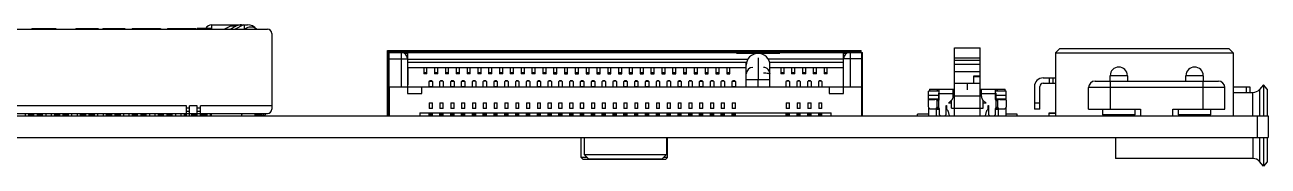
# Model space of a CAD drawing. Header units: millimetres. Extents: x 0 to 841, y 0 to 594.
# Drawn here: x 464.3 to 521.8, y 269.9 to 276.5 of the extents above; entities that cross this region are included whole.
import ezdxf

# ---------------------------------------------------------------- set-up
doc = ezdxf.new("R2010")
doc.units = ezdxf.units.MM
doc.header["$LTSCALE"] = 46.255
doc.layers.add('ASSEM_MEM', color=7, linetype='CONTINUOUS')

msp = doc.modelspace()

# ---------------------------------------------------------------- linework, layer by layer
at = {"layer": 'ASSEM_MEM', "color": 7, "linetype": 'CONTINUOUS'}
for p, q in [((472.986, 276.457), (474.636, 276.457)), ((473.577, 276.257), (473.865, 276.408)), ((474.486, 276.457), (474.486, 276.257)), ((402.961, 276.257), (475.561, 276.257)), ((464.666, 276.287), (465.774, 276.287)), ((464.666, 276.287), (464.666, 276.257)), ((464.809, 276.287), (464.809, 276.257)), ((465.63, 276.287), (465.63, 276.257)), ((465.774, 276.287), (465.774, 276.257)), ((466.697, 276.287), (467.743, 276.287)), ((466.697, 276.287), (466.697, 276.257)), ((466.758, 276.287), (466.758, 276.257)), ((467.415, 276.257), (467.415, 276.287)), ((467.579, 276.287), (467.579, 276.257)), ((467.599, 276.257), (467.599, 276.287)), ((467.743, 276.287), (467.743, 276.257)), ((467.948, 276.287), (468.974, 276.287)), ((467.948, 276.287), (467.948, 276.257)), ((467.968, 276.287), (467.968, 276.257)), ((468.291, 276.287), (468.291, 276.257)), ((468.974, 276.287), (468.974, 276.257)), ((469.302, 276.287), (470.615, 276.287)), ((469.302, 276.287), (469.302, 276.257)), ((469.784, 276.287), (469.784, 276.257)), ((470.615, 276.287), (470.615, 276.257)), ((470.943, 276.287), (472.256, 276.287)), ((470.943, 276.287), (470.943, 276.257)), ((471.425, 276.287), (471.425, 276.257)), ((472.256, 276.287), (472.256, 276.257)), ((472.955, 276.287), (472.315, 276.287)), ((472.315, 276.257), (472.315, 276.287)), ((472.955, 276.257), (472.955, 276.287)), ((475.761, 276.057), (475.761, 272.557)), ((481.101, 275.277), (503.001, 275.277)), ((481.101, 272.257), (481.101, 275.277)), ((481.126, 275.207), (482.53, 275.207)), ((481.126, 272.257), (481.126, 275.207)), ((482.273, 275.232), (482.159, 275.232)), ((482.159, 275.232), (482.159, 275.207)), ((482.273, 275.207), (482.273, 275.277)), ((483.33, 275.212), (482.53, 275.212)), ((482.53, 275.187), (482.53, 275.212)), ((483.33, 275.212), (483.33, 275.187)), ((483.33, 275.207), (496.81, 275.207)), ((497.64, 275.212), (496.81, 275.212)), ((496.81, 275.212), (496.81, 275.187)), ((497.64, 275.212), (497.64, 275.197)), ((497.64, 275.207), (497.845, 275.207)), ((498.821, 275.197), (497.641, 275.197)), ((497.641, 275.197), (497.641, 275.187)), ((497.736, 275.197), (497.736, 275.187)), ((497.837, 275.187), (497.837, 275.197)), ((498.685, 275.212), (497.845, 275.212)), ((497.845, 275.212), (497.845, 275.197)), ((498.221, 275.197), (498.221, 275.187)), ((498.242, 275.197), (498.242, 275.187)), ((498.624, 275.197), (498.624, 275.187)), ((498.685, 275.212), (498.685, 275.197)), ((498.685, 275.207), (498.89, 275.207)), ((498.726, 275.197), (498.726, 275.187)), ((498.821, 275.197), (498.821, 275.187)), ((499.73, 275.212), (498.89, 275.212)), ((498.89, 275.212), (498.89, 275.187)), ((499.183, 275.212), (499.183, 275.187)), ((499.438, 275.212), (499.438, 275.187)), ((499.73, 275.212), (499.73, 275.187)), ((499.73, 275.207), (499.935, 275.207)), ((500.775, 275.212), (499.935, 275.212)), ((499.935, 275.212), (499.935, 275.187)), ((500.775, 275.212), (500.775, 275.187)), ((500.775, 275.207), (500.98, 275.207)), ((500.98, 275.232), (501.26, 275.232)), ((501.81, 275.212), (500.98, 275.212)), ((500.98, 275.212), (500.98, 275.187)), ((501.226, 275.232), (501.226, 275.212)), ((501.81, 275.212), (501.81, 275.187)), ((501.81, 275.207), (502.976, 275.207)), ((501.828, 275.277), (501.828, 275.207)), ((502.976, 275.187), (502.976, 275.207)), ((503.001, 275.187), (503.001, 275.277)), ((507.301, 275.393), (508.501, 275.393)), ((507.301, 272.258), (507.301, 275.393)), ((508.501, 272.258), (508.501, 275.393)), ((512.181, 275.357), (511.981, 275.157)), ((512.181, 275.357), (519.981, 275.357)), ((519.981, 275.357), (520.181, 275.157)), ((481.126, 275.077), (481.101, 275.077)), ((481.156, 275.177), (481.181, 275.177)), ((481.156, 272.257), (481.156, 275.177)), ((481.156, 274.677), (481.181, 274.677)), ((481.181, 275.187), (503.031, 275.187)), ((481.181, 272.257), (481.181, 275.187)), ((481.794, 275.177), (497.232, 275.177)), ((482.031, 275.137), (481.893, 275.137)), ((482.031, 275.137), (482.031, 273.287)), ((482.031, 274.877), (497.766, 274.877)), ((482.031, 274.727), (497.681, 274.727)), ((497.232, 275.177), (497.232, 275.147)), ((497.232, 275.147), (499.232, 275.147)), ((497.681, 273.587), (497.681, 274.727)), ((502.181, 274.877), (498.696, 274.877)), ((498.781, 274.727), (502.181, 274.727)), ((498.781, 273.587), (498.781, 274.727)), ((499.232, 275.177), (502.418, 275.177)), ((499.232, 275.147), (499.232, 275.177)), ((502.319, 275.137), (502.181, 275.137)), ((502.181, 273.287), (502.181, 275.137)), ((503.031, 272.257), (503.031, 275.187)), ((503.031, 275.177), (503.056, 275.177)), ((503.056, 274.677), (503.031, 274.677)), ((503.056, 272.257), (503.056, 275.177)), ((507.301, 274.82), (508.501, 274.82)), ((507.301, 274.645), (508.501, 274.645)), ((511.981, 275.157), (520.181, 275.157)), ((511.981, 275.157), (511.981, 272.257)), ((520.181, 275.157), (520.181, 272.257)), ((481.151, 274.327), (481.156, 274.327)), ((481.151, 273.057), (481.151, 274.327)), ((482.031, 274.487), (497.681, 274.487)), ((482.046, 274.487), (482.046, 273.692)), ((482.781, 274.487), (482.781, 274.187)), ((482.931, 274.187), (482.781, 274.187)), ((482.931, 274.187), (482.931, 274.487)), ((483.281, 274.487), (483.281, 274.187)), ((483.431, 274.187), (483.281, 274.187)), ((483.431, 274.187), (483.431, 274.487)), ((483.781, 274.487), (483.781, 274.187)), ((483.931, 274.187), (483.781, 274.187)), ((483.931, 274.187), (483.931, 274.487)), ((484.281, 274.487), (484.281, 274.187)), ((484.431, 274.187), (484.281, 274.187)), ((484.431, 274.187), (484.431, 274.487)), ((484.781, 274.487), (484.781, 274.187)), ((484.931, 274.187), (484.781, 274.187)), ((484.931, 274.187), (484.931, 274.487)), ((485.281, 274.487), (485.281, 274.187)), ((485.431, 274.187), (485.281, 274.187)), ((485.431, 274.187), (485.431, 274.487)), ((485.781, 274.487), (485.781, 274.187)), ((485.931, 274.187), (485.781, 274.187)), ((485.931, 274.187), (485.931, 274.487)), ((486.281, 274.487), (486.281, 274.187)), ((486.431, 274.187), (486.281, 274.187)), ((486.431, 274.187), (486.431, 274.487)), ((486.781, 274.487), (486.781, 274.187)), ((486.931, 274.187), (486.781, 274.187)), ((486.931, 274.187), (486.931, 274.487)), ((487.281, 274.487), (487.281, 274.187)), ((487.431, 274.187), (487.281, 274.187)), ((487.431, 274.187), (487.431, 274.487)), ((487.781, 274.487), (487.781, 274.187)), ((487.931, 274.187), (487.781, 274.187)), ((487.931, 274.187), (487.931, 274.487)), ((488.281, 274.487), (488.281, 274.187)), ((488.431, 274.187), (488.281, 274.187)), ((488.431, 274.187), (488.431, 274.487)), ((488.781, 274.487), (488.781, 274.187)), ((488.781, 274.187), (488.931, 274.187)), ((488.931, 274.187), (488.931, 274.487)), ((489.281, 274.487), (489.281, 274.187)), ((489.281, 274.187), (489.431, 274.187)), ((489.431, 274.187), (489.431, 274.487)), ((489.781, 274.487), (489.781, 274.187)), ((489.781, 274.187), (489.931, 274.187)), ((489.931, 274.187), (489.931, 274.487)), ((490.281, 274.487), (490.281, 274.187)), ((490.281, 274.187), (490.431, 274.187)), ((490.431, 274.187), (490.431, 274.487)), ((490.781, 274.487), (490.781, 274.187)), ((490.781, 274.187), (490.931, 274.187)), ((490.931, 274.187), (490.931, 274.487)), ((491.281, 274.487), (491.281, 274.187)), ((491.281, 274.187), (491.431, 274.187)), ((491.431, 274.187), (491.431, 274.487)), ((491.781, 274.487), (491.781, 274.187)), ((491.781, 274.187), (491.931, 274.187)), ((491.931, 274.187), (491.931, 274.487)), ((492.281, 274.487), (492.281, 274.187)), ((492.281, 274.187), (492.431, 274.187)), ((492.431, 274.187), (492.431, 274.487)), ((492.781, 274.487), (492.781, 274.187)), ((492.781, 274.187), (492.931, 274.187)), ((492.931, 274.187), (492.931, 274.487)), ((493.281, 274.487), (493.281, 274.187)), ((493.281, 274.187), (493.431, 274.187)), ((493.431, 274.187), (493.431, 274.487)), ((493.781, 274.487), (493.781, 274.187)), ((493.781, 274.187), (493.931, 274.187)), ((493.931, 274.187), (493.931, 274.487)), ((494.281, 274.487), (494.281, 274.187)), ((494.281, 274.187), (494.431, 274.187)), ((494.431, 274.187), (494.431, 274.487)), ((494.781, 274.487), (494.781, 274.187)), ((494.781, 274.187), (494.931, 274.187)), ((494.931, 274.187), (494.931, 274.487)), ((495.281, 274.487), (495.281, 274.187)), ((495.281, 274.187), (495.431, 274.187)), ((495.431, 274.187), (495.431, 274.487)), ((495.781, 274.487), (495.781, 274.187)), ((495.781, 274.187), (495.931, 274.187)), ((495.931, 274.187), (495.931, 274.487)), ((496.281, 274.487), (496.281, 274.187)), ((496.281, 274.187), (496.431, 274.187)), ((496.431, 274.187), (496.431, 274.487)), ((496.781, 274.487), (496.781, 274.187)), ((496.781, 274.187), (496.931, 274.187)), ((496.931, 274.187), (496.931, 274.487)), ((498.781, 274.487), (502.181, 274.487)), ((499.281, 274.487), (499.281, 274.187)), ((499.431, 274.187), (499.281, 274.187)), ((499.431, 274.187), (499.431, 274.487)), ((499.781, 274.487), (499.781, 274.187)), ((499.931, 274.187), (499.781, 274.187)), ((499.931, 274.187), (499.931, 274.487)), ((500.281, 274.487), (500.281, 274.187)), ((500.431, 274.187), (500.281, 274.187)), ((500.431, 274.187), (500.431, 274.487)), ((500.781, 274.487), (500.781, 274.187)), ((500.931, 274.187), (500.781, 274.187)), ((500.931, 274.187), (500.931, 274.487)), ((501.281, 274.487), (501.281, 274.187)), ((501.431, 274.187), (501.281, 274.187)), ((501.431, 274.187), (501.431, 274.487)), ((502.166, 274.487), (502.166, 273.692)), ((507.301, 274.299), (508.501, 274.299)), ((508.201, 274.107), (508.501, 274.107)), ((508.201, 273.755), (508.201, 274.107)), ((508.501, 274.057), (508.201, 274.057)), ((514.501, 273.857), (514.501, 274.107)), ((515.301, 274.107), (515.301, 273.857)), ((518.001, 273.857), (518.001, 274.107)), ((518.801, 274.107), (518.801, 273.857)), ((481.181, 273.587), (503.031, 273.587)), ((481.206, 272.257), (481.206, 273.587)), ((482.046, 273.692), (482.031, 273.692)), ((482.696, 273.287), (482.696, 273.587)), ((483.031, 273.843), (483.051, 273.863)), ((483.031, 273.591), (483.031, 273.843)), ((483.151, 273.863), (483.051, 273.863)), ((483.151, 273.863), (483.181, 273.833)), ((483.181, 273.833), (483.181, 273.591)), ((483.531, 273.843), (483.551, 273.863)), ((483.531, 273.591), (483.531, 273.843)), ((483.651, 273.863), (483.551, 273.863)), ((483.651, 273.863), (483.681, 273.833)), ((483.681, 273.833), (483.681, 273.591)), ((484.031, 273.843), (484.051, 273.863)), ((484.031, 273.591), (484.031, 273.843)), ((484.151, 273.863), (484.051, 273.863)), ((484.151, 273.863), (484.181, 273.833)), ((484.181, 273.833), (484.181, 273.591)), ((484.531, 273.843), (484.551, 273.863)), ((484.531, 273.591), (484.531, 273.843)), ((484.651, 273.863), (484.551, 273.863)), ((484.651, 273.863), (484.681, 273.833)), ((484.681, 273.833), (484.681, 273.591)), ((485.031, 273.843), (485.051, 273.863)), ((485.031, 273.591), (485.031, 273.843)), ((485.151, 273.863), (485.051, 273.863)), ((485.151, 273.863), (485.181, 273.833)), ((485.181, 273.833), (485.181, 273.591)), ((485.531, 273.843), (485.551, 273.863)), ((485.531, 273.591), (485.531, 273.843)), ((485.651, 273.863), (485.551, 273.863)), ((485.651, 273.863), (485.681, 273.833)), ((485.681, 273.833), (485.681, 273.591)), ((486.031, 273.843), (486.051, 273.863)), ((486.031, 273.591), (486.031, 273.843)), ((486.151, 273.863), (486.051, 273.863)), ((486.151, 273.863), (486.181, 273.833)), ((486.181, 273.833), (486.181, 273.591)), ((486.531, 273.843), (486.551, 273.863)), ((486.531, 273.591), (486.531, 273.843)), ((486.651, 273.863), (486.551, 273.863)), ((486.651, 273.863), (486.681, 273.833)), ((486.681, 273.833), (486.681, 273.591)), ((487.031, 273.843), (487.051, 273.863)), ((487.031, 273.591), (487.031, 273.843)), ((487.151, 273.863), (487.051, 273.863)), ((487.151, 273.863), (487.181, 273.833)), ((487.181, 273.833), (487.181, 273.591)), ((487.531, 273.843), (487.551, 273.863)), ((487.531, 273.591), (487.531, 273.843)), ((487.651, 273.863), (487.551, 273.863)), ((487.681, 273.833), (487.651, 273.863)), ((487.681, 273.833), (487.681, 273.591)), ((488.031, 273.843), (488.051, 273.863)), ((488.031, 273.591), (488.031, 273.843)), ((488.151, 273.863), (488.051, 273.863)), ((488.151, 273.863), (488.181, 273.833)), ((488.181, 273.833), (488.181, 273.591)), ((488.531, 273.843), (488.551, 273.863)), ((488.531, 273.591), (488.531, 273.843)), ((488.651, 273.863), (488.551, 273.863)), ((488.681, 273.833), (488.651, 273.863)), ((488.681, 273.833), (488.681, 273.591)), ((489.031, 273.843), (489.051, 273.863)), ((489.031, 273.591), (489.031, 273.843)), ((489.151, 273.863), (489.051, 273.863)), ((489.151, 273.863), (489.181, 273.833)), ((489.181, 273.833), (489.181, 273.591)), ((489.531, 273.843), (489.551, 273.863)), ((489.531, 273.591), (489.531, 273.843)), ((489.651, 273.863), (489.551, 273.863)), ((489.681, 273.833), (489.651, 273.863)), ((489.681, 273.833), (489.681, 273.591)), ((490.031, 273.843), (490.051, 273.863)), ((490.031, 273.591), (490.031, 273.843)), ((490.151, 273.863), (490.051, 273.863)), ((490.151, 273.863), (490.181, 273.833)), ((490.181, 273.833), (490.181, 273.591)), ((490.531, 273.843), (490.551, 273.863)), ((490.531, 273.591), (490.531, 273.843)), ((490.651, 273.863), (490.551, 273.863)), ((490.651, 273.863), (490.681, 273.833)), ((490.681, 273.833), (490.681, 273.591)), ((491.031, 273.843), (491.051, 273.863)), ((491.031, 273.591), (491.031, 273.843)), ((491.151, 273.863), (491.051, 273.863)), ((491.181, 273.833), (491.151, 273.863)), ((491.181, 273.833), (491.181, 273.591)), ((491.531, 273.843), (491.551, 273.863)), ((491.531, 273.591), (491.531, 273.843)), ((491.651, 273.863), (491.551, 273.863)), ((491.651, 273.863), (491.681, 273.833)), ((491.681, 273.833), (491.681, 273.591)), ((492.031, 273.843), (492.051, 273.863)), ((492.031, 273.591), (492.031, 273.843)), ((492.151, 273.863), (492.051, 273.863)), ((492.151, 273.863), (492.181, 273.833)), ((492.181, 273.833), (492.181, 273.591)), ((492.531, 273.843), (492.551, 273.863)), ((492.531, 273.591), (492.531, 273.843)), ((492.651, 273.863), (492.551, 273.863)), ((492.651, 273.863), (492.681, 273.833)), ((492.681, 273.833), (492.681, 273.591)), ((493.031, 273.843), (493.051, 273.863)), ((493.031, 273.591), (493.031, 273.843)), ((493.151, 273.863), (493.051, 273.863)), ((493.151, 273.863), (493.181, 273.833)), ((493.181, 273.833), (493.181, 273.591)), ((493.531, 273.843), (493.551, 273.863)), ((493.531, 273.591), (493.531, 273.843)), ((493.651, 273.863), (493.551, 273.863)), ((493.651, 273.863), (493.681, 273.833)), ((493.681, 273.833), (493.681, 273.591)), ((494.031, 273.843), (494.051, 273.863)), ((494.031, 273.591), (494.031, 273.843)), ((494.151, 273.863), (494.051, 273.863)), ((494.151, 273.863), (494.181, 273.833)), ((494.181, 273.833), (494.181, 273.591)), ((494.531, 273.843), (494.551, 273.863)), ((494.531, 273.591), (494.531, 273.843)), ((494.651, 273.863), (494.551, 273.863)), ((494.651, 273.863), (494.681, 273.833)), ((494.681, 273.833), (494.681, 273.591)), ((495.031, 273.843), (495.051, 273.863)), ((495.031, 273.591), (495.031, 273.843)), ((495.151, 273.863), (495.051, 273.863)), ((495.151, 273.863), (495.181, 273.833)), ((495.181, 273.833), (495.181, 273.591)), ((495.531, 273.843), (495.551, 273.863)), ((495.531, 273.591), (495.531, 273.843)), ((495.651, 273.863), (495.551, 273.863)), ((495.651, 273.863), (495.681, 273.833)), ((495.681, 273.833), (495.681, 273.591)), ((496.031, 273.843), (496.051, 273.863)), ((496.031, 273.591), (496.031, 273.843)), ((496.151, 273.863), (496.051, 273.863)), ((496.151, 273.863), (496.181, 273.833)), ((496.181, 273.833), (496.181, 273.591)), ((496.531, 273.843), (496.551, 273.863)), ((496.531, 273.591), (496.531, 273.843)), ((496.651, 273.863), (496.551, 273.863)), ((496.681, 273.833), (496.651, 273.863)), ((496.681, 273.833), (496.681, 273.591)), ((497.031, 273.843), (497.051, 273.863)), ((497.031, 273.591), (497.031, 273.843)), ((497.151, 273.863), (497.051, 273.863)), ((497.151, 273.863), (497.181, 273.833)), ((497.181, 273.833), (497.181, 273.591)), ((498.231, 273.587), (498.231, 273.927)), ((499.531, 273.843), (499.551, 273.863)), ((499.531, 273.591), (499.531, 273.843)), ((499.651, 273.863), (499.551, 273.863)), ((499.681, 273.833), (499.651, 273.863)), ((499.681, 273.833), (499.681, 273.591)), ((500.031, 273.843), (500.051, 273.863)), ((500.031, 273.591), (500.031, 273.843)), ((500.151, 273.863), (500.051, 273.863)), ((500.181, 273.833), (500.151, 273.863)), ((500.181, 273.833), (500.181, 273.591)), ((500.531, 273.843), (500.551, 273.863)), ((500.531, 273.591), (500.531, 273.843)), ((500.651, 273.863), (500.551, 273.863)), ((500.651, 273.863), (500.681, 273.833)), ((500.681, 273.833), (500.681, 273.591)), ((501.031, 273.843), (501.051, 273.863)), ((501.031, 273.591), (501.031, 273.843)), ((501.151, 273.863), (501.051, 273.863)), ((501.151, 273.863), (501.181, 273.833)), ((501.181, 273.833), (501.181, 273.591)), ((501.516, 273.587), (501.516, 273.287)), ((502.166, 273.692), (502.181, 273.692)), ((503.006, 273.587), (503.006, 272.257)), ((506.151, 273.487), (507.301, 273.487)), ((506.151, 273.487), (506.151, 273.387)), ((506.587, 273.487), (506.587, 273.387)), ((507.251, 273.14), (507.251, 273.487)), ((507.301, 273.755), (508.501, 273.755)), ((508.501, 273.487), (509.651, 273.487)), ((508.551, 273.14), (508.551, 273.487)), ((509.214, 273.387), (509.214, 273.487)), ((509.651, 273.387), (509.651, 273.487)), ((511.001, 273.607), (511.001, 272.557)), ((511.251, 272.557), (511.251, 273.607)), ((511.401, 274.007), (511.982, 274.007)), ((511.401, 273.757), (511.981, 273.757)), ((511.851, 274.007), (511.851, 273.757)), ((513.501, 272.557), (513.501, 273.557)), ((513.801, 273.857), (519.501, 273.857)), ((519.801, 272.557), (519.801, 273.557)), ((520.181, 273.587), (520.951, 273.587)), ((520.951, 273.587), (520.951, 273.337)), ((521.594, 273.686), (521.398, 273.469)), ((521.751, 273.491), (521.594, 273.686)), ((521.594, 273.686), (521.594, 272.257)), ((521.751, 273.491), (521.751, 272.257)), ((481.101, 272.907), (481.126, 272.907)), ((481.156, 273.054), (481.151, 273.057)), ((482.031, 273.287), (482.696, 273.287)), ((501.516, 273.287), (502.181, 273.287)), ((506.275, 272.997), (506.087, 272.977)), ((506.087, 272.977), (506.087, 272.727)), ((506.595, 273.387), (506.101, 273.387)), ((506.101, 272.979), (506.101, 273.387)), ((506.101, 273.207), (506.576, 273.207)), ((506.576, 273.017), (506.101, 273.017)), ((506.4, 272.997), (506.101, 272.997)), ((506.468, 273.008), (506.4, 272.997)), ((506.517, 272.997), (506.468, 273.008)), ((506.487, 272.977), (506.468, 273.008)), ((506.553, 272.969), (506.493, 272.969)), ((506.517, 272.997), (506.6, 272.997)), ((506.535, 272.997), (506.547, 272.977)), ((506.576, 273.307), (506.601, 273.307)), ((506.576, 273.307), (506.576, 272.997)), ((506.601, 273.007), (506.601, 273.46)), ((507.031, 272.837), (507.192, 272.999)), ((507.163, 272.607), (507.163, 272.97)), ((507.301, 273.397), (507.251, 273.397)), ((507.301, 273.182), (508.501, 273.182)), ((508.551, 273.397), (508.501, 273.397)), ((508.609, 272.999), (508.771, 272.837)), ((508.638, 272.607), (508.638, 272.97)), ((509.201, 273.007), (509.201, 273.46)), ((509.201, 273.307), (509.226, 273.307)), ((509.285, 272.997), (509.202, 272.997)), ((509.206, 273.387), (509.205, 273.385)), ((509.701, 273.387), (509.206, 273.387)), ((509.226, 272.997), (509.226, 273.307)), ((509.226, 273.207), (509.701, 273.207)), ((509.701, 273.017), (509.226, 273.017)), ((509.309, 272.969), (509.249, 272.969)), ((509.267, 272.997), (509.255, 272.977)), ((509.333, 273.008), (509.285, 272.997)), ((509.333, 273.008), (509.315, 272.977)), ((509.401, 272.997), (509.333, 273.008)), ((509.701, 272.997), (509.401, 272.997)), ((509.714, 272.977), (509.527, 272.997)), ((509.701, 272.979), (509.701, 273.387)), ((509.714, 272.727), (509.714, 272.977)), ((520.181, 273.337), (521.11, 273.337)), ((450.501, 272.357), (471.811, 272.357)), ((471.811, 272.707), (450.871, 272.707)), ((464.361, 272.357), (464.361, 272.257)), ((464.511, 272.357), (464.511, 272.257)), ((464.546, 272.357), (464.546, 272.312)), ((464.726, 272.312), (464.726, 272.357)), ((464.761, 272.257), (464.761, 272.357)), ((464.911, 272.357), (464.911, 272.257)), ((464.946, 272.357), (464.946, 272.312)), ((465.126, 272.312), (465.126, 272.357)), ((465.161, 272.257), (465.161, 272.357)), ((465.311, 272.357), (465.311, 272.257)), ((465.561, 272.357), (465.561, 272.257)), ((465.711, 272.357), (465.711, 272.257)), ((465.746, 272.357), (465.746, 272.312)), ((465.926, 272.312), (465.926, 272.357)), ((465.961, 272.257), (465.961, 272.357)), ((466.111, 272.357), (466.111, 272.257)), ((466.146, 272.357), (466.146, 272.312)), ((466.326, 272.312), (466.326, 272.357)), ((466.361, 272.257), (466.361, 272.357)), ((466.511, 272.357), (466.511, 272.257)), ((466.761, 272.357), (466.761, 272.257)), ((466.911, 272.357), (466.911, 272.257)), ((466.946, 272.357), (466.946, 272.312)), ((467.126, 272.312), (467.126, 272.357)), ((467.161, 272.257), (467.161, 272.357)), ((467.311, 272.357), (467.311, 272.257)), ((467.346, 272.357), (467.346, 272.312)), ((467.526, 272.312), (467.526, 272.357)), ((467.561, 272.257), (467.561, 272.357)), ((467.711, 272.357), (467.711, 272.257)), ((467.961, 272.357), (467.961, 272.257)), ((468.111, 272.357), (468.111, 272.257)), ((468.146, 272.357), (468.146, 272.312)), ((468.326, 272.312), (468.326, 272.357)), ((468.361, 272.257), (468.361, 272.357)), ((468.511, 272.357), (468.511, 272.257)), ((468.546, 272.357), (468.546, 272.312)), ((468.726, 272.312), (468.726, 272.357)), ((468.761, 272.257), (468.761, 272.357)), ((468.911, 272.357), (468.911, 272.257)), ((469.161, 272.357), (469.161, 272.257)), ((469.311, 272.357), (469.311, 272.257)), ((469.346, 272.357), (469.346, 272.312)), ((469.526, 272.312), (469.526, 272.357)), ((469.561, 272.257), (469.561, 272.357)), ((469.711, 272.357), (469.711, 272.257)), ((469.746, 272.357), (469.746, 272.312)), ((469.926, 272.312), (469.926, 272.357)), ((469.961, 272.257), (469.961, 272.357)), ((470.111, 272.357), (470.111, 272.257)), ((470.361, 272.357), (470.361, 272.257)), ((470.511, 272.357), (470.511, 272.257)), ((470.546, 272.357), (470.546, 272.312)), ((470.726, 272.312), (470.726, 272.357)), ((470.761, 272.257), (470.761, 272.357)), ((470.911, 272.357), (470.911, 272.257)), ((470.946, 272.357), (470.946, 272.312)), ((471.126, 272.312), (471.126, 272.357)), ((471.161, 272.257), (471.161, 272.357)), ((471.311, 272.357), (471.311, 272.257)), ((471.561, 272.357), (471.561, 272.257)), ((471.711, 272.357), (471.711, 272.257)), ((471.746, 272.357), (471.746, 272.312)), ((471.811, 272.257), (471.811, 272.707)), ((471.961, 272.457), (471.811, 272.457)), ((472.311, 272.707), (471.961, 272.707)), ((471.961, 272.257), (471.961, 272.707)), ((471.961, 272.357), (472.311, 272.357)), ((472.061, 272.274), (472.061, 272.357)), ((472.211, 272.357), (472.211, 272.274)), ((472.311, 272.257), (472.311, 272.707)), ((472.461, 272.457), (472.311, 272.457)), ((475.761, 272.707), (472.461, 272.707)), ((472.461, 272.257), (472.461, 272.707)), ((472.461, 272.357), (475.561, 272.357)), ((472.511, 272.357), (472.511, 272.257)), ((472.561, 272.274), (472.561, 272.357)), ((472.711, 272.357), (472.711, 272.274)), ((472.761, 272.357), (472.761, 272.257)), ((472.911, 272.357), (472.911, 272.257)), ((472.946, 272.357), (472.946, 272.312)), ((472.961, 272.357), (472.961, 272.257)), ((474.361, 272.357), (474.361, 272.257)), ((474.971, 272.357), (474.971, 272.257)), ((475.321, 272.287), (475.321, 272.357)), ((475.371, 272.327), (475.371, 272.357)), ((475.371, 272.327), (475.391, 272.257)), ((475.451, 272.257), (475.471, 272.327)), ((475.471, 272.327), (475.471, 272.357)), ((481.126, 272.657), (481.156, 272.657)), ((482.606, 272.387), (501.606, 272.387)), ((482.606, 272.387), (482.606, 272.257)), ((483.031, 272.851), (483.181, 272.851)), ((483.031, 272.851), (483.031, 272.587)), ((483.181, 272.837), (483.031, 272.837)), ((483.181, 272.587), (483.031, 272.587)), ((483.031, 272.286), (483.031, 272.387)), ((483.031, 272.337), (483.181, 272.337)), ((483.181, 272.587), (483.181, 272.851)), ((483.181, 272.286), (483.181, 272.387)), ((483.531, 272.851), (483.681, 272.851)), ((483.531, 272.851), (483.531, 272.587)), ((483.681, 272.837), (483.531, 272.837)), ((483.681, 272.587), (483.531, 272.587)), ((483.531, 272.286), (483.531, 272.387)), ((483.531, 272.337), (483.681, 272.337)), ((483.681, 272.587), (483.681, 272.851)), ((483.681, 272.286), (483.681, 272.387)), ((484.031, 272.851), (484.181, 272.851)), ((484.031, 272.851), (484.031, 272.587)), ((484.181, 272.837), (484.031, 272.837)), ((484.181, 272.587), (484.031, 272.587)), ((484.031, 272.286), (484.031, 272.387)), ((484.031, 272.337), (484.181, 272.337)), ((484.181, 272.587), (484.181, 272.851)), ((484.181, 272.286), (484.181, 272.387)), ((484.531, 272.851), (484.681, 272.851)), ((484.531, 272.851), (484.531, 272.587)), ((484.681, 272.837), (484.531, 272.837)), ((484.681, 272.587), (484.531, 272.587)), ((484.531, 272.286), (484.531, 272.387)), ((484.531, 272.337), (484.681, 272.337)), ((484.681, 272.587), (484.681, 272.851)), ((484.681, 272.286), (484.681, 272.387)), ((485.031, 272.851), (485.181, 272.851)), ((485.031, 272.851), (485.031, 272.587)), ((485.181, 272.837), (485.031, 272.837)), ((485.181, 272.587), (485.031, 272.587)), ((485.031, 272.286), (485.031, 272.387)), ((485.031, 272.337), (485.181, 272.337)), ((485.181, 272.587), (485.181, 272.851)), ((485.181, 272.286), (485.181, 272.387)), ((485.531, 272.851), (485.681, 272.851)), ((485.531, 272.851), (485.531, 272.587)), ((485.681, 272.837), (485.531, 272.837)), ((485.681, 272.587), (485.531, 272.587)), ((485.531, 272.286), (485.531, 272.387)), ((485.531, 272.337), (485.681, 272.337)), ((485.681, 272.587), (485.681, 272.851)), ((485.681, 272.286), (485.681, 272.387)), ((486.031, 272.851), (486.181, 272.851)), ((486.031, 272.851), (486.031, 272.587)), ((486.181, 272.837), (486.031, 272.837)), ((486.181, 272.587), (486.031, 272.587)), ((486.031, 272.286), (486.031, 272.387)), ((486.031, 272.337), (486.181, 272.337)), ((486.181, 272.587), (486.181, 272.851)), ((486.181, 272.286), (486.181, 272.387)), ((486.531, 272.851), (486.681, 272.851)), ((486.531, 272.851), (486.531, 272.587)), ((486.681, 272.837), (486.531, 272.837)), ((486.681, 272.587), (486.531, 272.587)), ((486.531, 272.286), (486.531, 272.387)), ((486.531, 272.337), (486.681, 272.337)), ((486.681, 272.587), (486.681, 272.851)), ((486.681, 272.286), (486.681, 272.387)), ((487.031, 272.851), (487.181, 272.851)), ((487.031, 272.851), (487.031, 272.587)), ((487.181, 272.837), (487.031, 272.837)), ((487.181, 272.587), (487.031, 272.587)), ((487.031, 272.286), (487.031, 272.387)), ((487.031, 272.337), (487.181, 272.337)), ((487.181, 272.587), (487.181, 272.851)), ((487.181, 272.286), (487.181, 272.387)), ((487.531, 272.851), (487.681, 272.851)), ((487.531, 272.851), (487.531, 272.587)), ((487.681, 272.837), (487.531, 272.837)), ((487.681, 272.587), (487.531, 272.587)), ((487.531, 272.286), (487.531, 272.387)), ((487.531, 272.337), (487.681, 272.337)), ((487.681, 272.587), (487.681, 272.851)), ((487.681, 272.286), (487.681, 272.387)), ((488.031, 272.851), (488.181, 272.851)), ((488.031, 272.851), (488.031, 272.587)), ((488.181, 272.837), (488.031, 272.837)), ((488.181, 272.587), (488.031, 272.587)), ((488.031, 272.286), (488.031, 272.387)), ((488.031, 272.337), (488.181, 272.337)), ((488.181, 272.587), (488.181, 272.851)), ((488.181, 272.286), (488.181, 272.387)), ((488.531, 272.851), (488.681, 272.851)), ((488.531, 272.587), (488.531, 272.851)), ((488.681, 272.837), (488.531, 272.837)), ((488.681, 272.587), (488.531, 272.587)), ((488.531, 272.286), (488.531, 272.387)), ((488.531, 272.337), (488.681, 272.337)), ((488.681, 272.587), (488.681, 272.851)), ((488.681, 272.286), (488.681, 272.387)), ((489.031, 272.851), (489.181, 272.851)), ((489.031, 272.587), (489.031, 272.851)), ((489.181, 272.837), (489.031, 272.837)), ((489.181, 272.587), (489.031, 272.587)), ((489.031, 272.286), (489.031, 272.387)), ((489.031, 272.337), (489.181, 272.337)), ((489.181, 272.587), (489.181, 272.851)), ((489.181, 272.286), (489.181, 272.387)), ((489.531, 272.851), (489.681, 272.851)), ((489.531, 272.587), (489.531, 272.851)), ((489.681, 272.837), (489.531, 272.837)), ((489.681, 272.587), (489.531, 272.587)), ((489.531, 272.286), (489.531, 272.387)), ((489.531, 272.337), (489.681, 272.337)), ((489.681, 272.587), (489.681, 272.851)), ((489.681, 272.286), (489.681, 272.387)), ((490.031, 272.851), (490.181, 272.851)), ((490.031, 272.587), (490.031, 272.851)), ((490.181, 272.837), (490.031, 272.837)), ((490.181, 272.587), (490.031, 272.587)), ((490.031, 272.286), (490.031, 272.387)), ((490.031, 272.337), (490.181, 272.337)), ((490.181, 272.587), (490.181, 272.851)), ((490.181, 272.286), (490.181, 272.387)), ((490.531, 272.851), (490.681, 272.851)), ((490.531, 272.851), (490.531, 272.587)), ((490.681, 272.837), (490.531, 272.837)), ((490.681, 272.587), (490.531, 272.587)), ((490.531, 272.286), (490.531, 272.387)), ((490.531, 272.337), (490.681, 272.337)), ((490.681, 272.587), (490.681, 272.851)), ((490.681, 272.286), (490.681, 272.387)), ((491.031, 272.851), (491.181, 272.851)), ((491.031, 272.851), (491.031, 272.587)), ((491.181, 272.837), (491.031, 272.837)), ((491.181, 272.587), (491.031, 272.587)), ((491.031, 272.286), (491.031, 272.387)), ((491.031, 272.337), (491.181, 272.337)), ((491.181, 272.587), (491.181, 272.851)), ((491.181, 272.286), (491.181, 272.387)), ((491.531, 272.851), (491.681, 272.851)), ((491.531, 272.851), (491.531, 272.587)), ((491.681, 272.837), (491.531, 272.837)), ((491.681, 272.587), (491.531, 272.587)), ((491.531, 272.286), (491.531, 272.387)), ((491.531, 272.337), (491.681, 272.337)), ((491.681, 272.587), (491.681, 272.851)), ((491.681, 272.286), (491.681, 272.387)), ((492.031, 272.851), (492.181, 272.851)), ((492.031, 272.851), (492.031, 272.587)), ((492.181, 272.837), (492.031, 272.837)), ((492.181, 272.587), (492.031, 272.587)), ((492.031, 272.286), (492.031, 272.387)), ((492.031, 272.337), (492.181, 272.337)), ((492.181, 272.587), (492.181, 272.851)), ((492.181, 272.286), (492.181, 272.387)), ((492.531, 272.851), (492.681, 272.851)), ((492.531, 272.851), (492.531, 272.587)), ((492.681, 272.837), (492.531, 272.837)), ((492.681, 272.587), (492.531, 272.587)), ((492.531, 272.286), (492.531, 272.387)), ((492.531, 272.337), (492.681, 272.337)), ((492.681, 272.587), (492.681, 272.851)), ((492.681, 272.286), (492.681, 272.387)), ((493.031, 272.851), (493.181, 272.851)), ((493.031, 272.851), (493.031, 272.587)), ((493.181, 272.837), (493.031, 272.837)), ((493.181, 272.587), (493.031, 272.587)), ((493.031, 272.286), (493.031, 272.387)), ((493.031, 272.337), (493.181, 272.337)), ((493.181, 272.587), (493.181, 272.851)), ((493.181, 272.286), (493.181, 272.387)), ((493.531, 272.851), (493.681, 272.851)), ((493.531, 272.851), (493.531, 272.587)), ((493.681, 272.837), (493.531, 272.837)), ((493.681, 272.587), (493.531, 272.587)), ((493.531, 272.286), (493.531, 272.387)), ((493.531, 272.337), (493.681, 272.337)), ((493.681, 272.587), (493.681, 272.851)), ((493.681, 272.286), (493.681, 272.387)), ((494.031, 272.851), (494.181, 272.851)), ((494.031, 272.851), (494.031, 272.587)), ((494.181, 272.837), (494.031, 272.837)), ((494.181, 272.587), (494.031, 272.587)), ((494.031, 272.286), (494.031, 272.387)), ((494.031, 272.337), (494.181, 272.337)), ((494.181, 272.587), (494.181, 272.851)), ((494.181, 272.286), (494.181, 272.387)), ((494.531, 272.851), (494.681, 272.851)), ((494.531, 272.851), (494.531, 272.587)), ((494.681, 272.837), (494.531, 272.837)), ((494.681, 272.587), (494.531, 272.587)), ((494.531, 272.286), (494.531, 272.387)), ((494.531, 272.337), (494.681, 272.337)), ((494.681, 272.587), (494.681, 272.851)), ((494.681, 272.286), (494.681, 272.387)), ((495.031, 272.851), (495.181, 272.851)), ((495.031, 272.851), (495.031, 272.587)), ((495.181, 272.837), (495.031, 272.837)), ((495.181, 272.587), (495.031, 272.587)), ((495.031, 272.286), (495.031, 272.387)), ((495.031, 272.337), (495.181, 272.337)), ((495.181, 272.587), (495.181, 272.851)), ((495.181, 272.286), (495.181, 272.387)), ((495.531, 272.851), (495.681, 272.851)), ((495.531, 272.851), (495.531, 272.587)), ((495.681, 272.837), (495.531, 272.837)), ((495.681, 272.587), (495.531, 272.587)), ((495.531, 272.286), (495.531, 272.387)), ((495.531, 272.337), (495.681, 272.337)), ((495.681, 272.587), (495.681, 272.851)), ((495.681, 272.286), (495.681, 272.387)), ((496.031, 272.851), (496.181, 272.851)), ((496.031, 272.851), (496.031, 272.587)), ((496.181, 272.837), (496.031, 272.837)), ((496.181, 272.587), (496.031, 272.587)), ((496.031, 272.286), (496.031, 272.387)), ((496.031, 272.337), (496.181, 272.337)), ((496.181, 272.587), (496.181, 272.851)), ((496.181, 272.286), (496.181, 272.387)), ((496.531, 272.851), (496.681, 272.851)), ((496.531, 272.851), (496.531, 272.587)), ((496.681, 272.837), (496.531, 272.837)), ((496.681, 272.587), (496.531, 272.587)), ((496.531, 272.286), (496.531, 272.387)), ((496.531, 272.337), (496.681, 272.337)), ((496.681, 272.587), (496.681, 272.851)), ((496.681, 272.286), (496.681, 272.387)), ((497.031, 272.851), (497.181, 272.851)), ((497.031, 272.851), (497.031, 272.587)), ((497.181, 272.837), (497.031, 272.837)), ((497.181, 272.587), (497.031, 272.587)), ((497.031, 272.286), (497.031, 272.387)), ((497.031, 272.337), (497.181, 272.337)), ((497.181, 272.587), (497.181, 272.851)), ((497.181, 272.286), (497.181, 272.387)), ((499.531, 272.851), (499.681, 272.851)), ((499.531, 272.851), (499.531, 272.587)), ((499.681, 272.837), (499.531, 272.837)), ((499.681, 272.587), (499.531, 272.587)), ((499.531, 272.286), (499.531, 272.387)), ((499.531, 272.337), (499.681, 272.337)), ((499.681, 272.587), (499.681, 272.851)), ((499.681, 272.286), (499.681, 272.387)), ((500.031, 272.851), (500.181, 272.851)), ((500.031, 272.851), (500.031, 272.587)), ((500.181, 272.837), (500.031, 272.837)), ((500.181, 272.587), (500.031, 272.587)), ((500.031, 272.286), (500.031, 272.387)), ((500.031, 272.337), (500.181, 272.337)), ((500.181, 272.587), (500.181, 272.851)), ((500.181, 272.286), (500.181, 272.387)), ((500.531, 272.851), (500.681, 272.851)), ((500.531, 272.851), (500.531, 272.587)), ((500.681, 272.837), (500.531, 272.837)), ((500.681, 272.587), (500.531, 272.587)), ((500.531, 272.286), (500.531, 272.387)), ((500.531, 272.337), (500.681, 272.337)), ((500.681, 272.587), (500.681, 272.851)), ((500.681, 272.286), (500.681, 272.387)), ((501.031, 272.851), (501.181, 272.851)), ((501.031, 272.851), (501.031, 272.587)), ((501.181, 272.837), (501.031, 272.837)), ((501.181, 272.587), (501.031, 272.587)), ((501.031, 272.286), (501.031, 272.387)), ((501.031, 272.337), (501.181, 272.337)), ((501.181, 272.587), (501.181, 272.851)), ((501.181, 272.286), (501.181, 272.387)), ((501.606, 272.257), (501.606, 272.387)), ((506.101, 272.327), (505.601, 272.327)), ((505.601, 272.257), (505.601, 272.327)), ((506.101, 272.66), (506.101, 272.257)), ((506.207, 272.577), (506.514, 272.577)), ((506.454, 272.577), (506.49, 272.623)), ((506.601, 272.537), (506.479, 272.537)), ((506.479, 272.257), (506.479, 272.537)), ((506.493, 272.625), (506.553, 272.625)), ((506.514, 272.577), (506.55, 272.623)), ((506.559, 272.63), (506.561, 272.632)), ((506.601, 272.587), (506.601, 272.317)), ((506.921, 272.727), (506.931, 272.737)), ((506.921, 272.317), (506.921, 272.727)), ((506.931, 272.737), (506.931, 272.537)), ((507.02, 272.455), (507.056, 272.257)), ((507.163, 272.837), (507.031, 272.837)), ((507.163, 272.607), (507.301, 272.607)), ((507.301, 272.608), (508.501, 272.608)), ((508.501, 272.607), (508.638, 272.607)), ((508.771, 272.837), (508.638, 272.837)), ((508.746, 272.257), (508.781, 272.455)), ((508.871, 272.737), (508.881, 272.727)), ((508.871, 272.537), (508.871, 272.737)), ((508.881, 272.727), (508.881, 272.317)), ((509.201, 272.317), (509.201, 272.587)), ((509.323, 272.537), (509.201, 272.537)), ((509.249, 272.625), (509.309, 272.625)), ((509.251, 272.623), (509.287, 272.577)), ((509.287, 272.577), (509.594, 272.577)), ((509.311, 272.623), (509.347, 272.577)), ((509.323, 272.537), (509.323, 272.257)), ((509.701, 272.257), (509.701, 272.66)), ((510.201, 272.327), (509.701, 272.327)), ((510.201, 272.257), (510.201, 272.327)), ((511.251, 272.557), (511.001, 272.557)), ((511.665, 272.377), (511.981, 272.377)), ((511.665, 272.377), (511.665, 272.257)), ((511.981, 272.375), (511.671, 272.375)), ((511.671, 272.375), (511.671, 272.257)), ((513.501, 272.557), (515.901, 272.557)), ((514.151, 272.557), (514.151, 272.307)), ((515.651, 272.307), (515.651, 272.557)), ((515.901, 272.557), (515.901, 272.257)), ((517.401, 272.557), (519.801, 272.557)), ((517.401, 272.257), (517.401, 272.557)), ((517.651, 272.557), (517.651, 272.307)), ((519.151, 272.307), (519.151, 272.557)), ((451.401, 272.257), (486.901, 272.257)), ((464.761, 272.287), (464.511, 272.287)), ((464.546, 272.312), (464.571, 272.287)), ((464.701, 272.287), (464.726, 272.312)), ((465.161, 272.287), (464.911, 272.287)), ((464.946, 272.312), (464.971, 272.287)), ((465.101, 272.287), (465.126, 272.312)), ((465.961, 272.287), (465.711, 272.287)), ((465.746, 272.312), (465.771, 272.287)), ((465.901, 272.287), (465.926, 272.312)), ((466.361, 272.287), (466.111, 272.287)), ((466.146, 272.312), (466.171, 272.287)), ((466.301, 272.287), (466.326, 272.312)), ((467.161, 272.287), (466.911, 272.287)), ((466.946, 272.312), (466.971, 272.287)), ((467.101, 272.287), (467.126, 272.312)), ((467.561, 272.287), (467.311, 272.287)), ((467.346, 272.312), (467.371, 272.287)), ((467.501, 272.287), (467.526, 272.312)), ((468.361, 272.287), (468.111, 272.287)), ((468.146, 272.312), (468.171, 272.287)), ((468.301, 272.287), (468.326, 272.312)), ((468.761, 272.287), (468.511, 272.287)), ((468.546, 272.312), (468.571, 272.287)), ((468.701, 272.287), (468.726, 272.312)), ((469.561, 272.287), (469.311, 272.287)), ((469.346, 272.312), (469.371, 272.287)), ((469.501, 272.287), (469.526, 272.312)), ((469.961, 272.287), (469.711, 272.287)), ((469.746, 272.312), (469.771, 272.287)), ((469.901, 272.287), (469.926, 272.312)), ((470.761, 272.287), (470.511, 272.287)), ((470.546, 272.312), (470.571, 272.287)), ((470.701, 272.287), (470.726, 272.312)), ((471.161, 272.287), (470.911, 272.287)), ((470.946, 272.312), (470.971, 272.287)), ((471.101, 272.287), (471.126, 272.312)), ((471.811, 272.287), (471.711, 272.287)), ((471.746, 272.312), (471.771, 272.287)), ((472.301, 272.287), (472.211, 272.287)), ((472.961, 272.287), (472.911, 272.287)), ((472.946, 272.312), (472.961, 272.297)), ((475.321, 272.287), (474.971, 272.287)), ((475.221, 272.287), (475.221, 272.257)), ((497.301, 272.257), (521.801, 272.257)), ((506.601, 272.317), (506.651, 272.267)), ((506.871, 272.267), (506.921, 272.317)), ((508.881, 272.317), (508.931, 272.267)), ((509.151, 272.267), (509.201, 272.317)), ((514.151, 272.307), (515.651, 272.307)), ((514.151, 272.307), (514.201, 272.257)), ((515.601, 272.257), (515.651, 272.307)), ((517.651, 272.307), (519.151, 272.307)), ((517.651, 272.307), (517.701, 272.257)), ((519.101, 272.257), (519.151, 272.307)), ((521.801, 272.257), (521.801, 271.257)), ((384.445, 271.257), (521.801, 271.257)), ((490.051, 270.332), (490.051, 271.257)), ((490.201, 271.257), (490.201, 270.457)), ((494.001, 271.257), (494.001, 270.457)), ((494.051, 270.332), (494.051, 271.257)), ((514.751, 271.257), (514.751, 270.276)), ((521.594, 271.257), (521.594, 269.926)), ((521.751, 271.257), (521.751, 270.121)), ((490.326, 270.332), (490.051, 270.332)), ((490.151, 270.232), (490.051, 270.332)), ((493.951, 270.232), (490.151, 270.232)), ((490.201, 270.457), (494.001, 270.457)), ((490.401, 270.257), (490.201, 270.457)), ((490.401, 270.257), (493.801, 270.257)), ((493.801, 270.257), (494.001, 270.457)), ((494.051, 270.332), (493.876, 270.332)), ((493.951, 270.232), (494.051, 270.332)), ((521.101, 270.276), (514.751, 270.276)), ((521.594, 269.926), (521.398, 270.144)), ((521.751, 270.121), (521.594, 269.926))]:
    msp.add_line(p, q, dxfattribs=at)
at = {"layer": 'ASSEM_MEM', "color": 9, "linetype": 'CONTINUOUS'}
for p, q in [((472.986, 276.257), (472.986, 276.457)), ((473.846, 276.397), (473.578, 276.257)), ((473.833, 276.257), (474.101, 276.397)), ((474.101, 276.397), (473.846, 276.397)), ((474.453, 276.457), (474.07, 276.257)), ((468.653, 276.257), (468.653, 276.287)), ((470.292, 276.257), (470.292, 276.287)), ((471.933, 276.257), (471.933, 276.287)), ((496.91, 275.212), (496.91, 275.187)), ((498.05, 275.212), (498.05, 275.197)), ((498.48, 275.212), (498.48, 275.197)), ((499.158, 275.212), (499.158, 275.187)), ((499.463, 275.212), (499.463, 275.187)), ((500.14, 275.212), (500.14, 275.187)), ((501.605, 275.212), (501.605, 275.187)), ((481.181, 274.727), (481.156, 274.727)), ((481.181, 274.887), (482.031, 274.887)), ((481.731, 275.187), (481.731, 273.587)), ((503.031, 274.887), (502.181, 274.887)), ((502.481, 275.187), (502.481, 273.587)), ((503.056, 274.727), (503.031, 274.727)), ((507.301, 274.939), (508.501, 274.939)), ((482.781, 274.249), (482.931, 274.249)), ((483.281, 274.249), (483.431, 274.249)), ((483.781, 274.249), (483.931, 274.249)), ((484.281, 274.249), (484.431, 274.249)), ((484.781, 274.249), (484.931, 274.249)), ((485.281, 274.249), (485.431, 274.249)), ((485.781, 274.249), (485.931, 274.249)), ((486.281, 274.249), (486.431, 274.249)), ((486.781, 274.249), (486.931, 274.249)), ((487.281, 274.249), (487.431, 274.249)), ((487.781, 274.249), (487.931, 274.249)), ((488.281, 274.249), (488.431, 274.249)), ((488.781, 274.249), (488.931, 274.249)), ((489.281, 274.249), (489.431, 274.249)), ((489.781, 274.249), (489.931, 274.249)), ((490.281, 274.249), (490.431, 274.249)), ((490.781, 274.249), (490.931, 274.249)), ((491.281, 274.249), (491.431, 274.249)), ((491.781, 274.249), (491.931, 274.249)), ((492.281, 274.249), (492.431, 274.249)), ((492.781, 274.249), (492.931, 274.249)), ((493.281, 274.249), (493.431, 274.249)), ((493.781, 274.249), (493.931, 274.249)), ((494.281, 274.249), (494.431, 274.249)), ((494.781, 274.249), (494.931, 274.249)), ((495.281, 274.249), (495.431, 274.249)), ((495.781, 274.249), (495.931, 274.249)), ((496.281, 274.249), (496.431, 274.249)), ((496.781, 274.249), (496.931, 274.249)), ((499.281, 274.249), (499.431, 274.249)), ((499.781, 274.249), (499.931, 274.249)), ((500.281, 274.249), (500.431, 274.249)), ((500.781, 274.249), (500.931, 274.249)), ((501.281, 274.249), (501.431, 274.249)), ((515.301, 274.107), (514.501, 274.107)), ((518.801, 274.107), (518.001, 274.107)), ((483.181, 273.591), (483.031, 273.591)), ((483.046, 273.858), (483.155, 273.858)), ((483.531, 273.591), (483.681, 273.591)), ((483.655, 273.858), (483.546, 273.858)), ((484.181, 273.591), (484.031, 273.591)), ((484.046, 273.858), (484.155, 273.858)), ((484.681, 273.591), (484.531, 273.591)), ((484.546, 273.858), (484.655, 273.858)), ((485.031, 273.591), (485.181, 273.591)), ((485.155, 273.858), (485.046, 273.858)), ((485.531, 273.591), (485.681, 273.591)), ((485.655, 273.858), (485.546, 273.858)), ((486.181, 273.591), (486.031, 273.591)), ((486.046, 273.858), (486.155, 273.858)), ((486.531, 273.591), (486.681, 273.591)), ((486.655, 273.858), (486.546, 273.858)), ((487.031, 273.591), (487.181, 273.591)), ((487.155, 273.858), (487.046, 273.858)), ((487.531, 273.591), (487.681, 273.591)), ((487.655, 273.858), (487.546, 273.858)), ((488.181, 273.591), (488.031, 273.591)), ((488.046, 273.858), (488.155, 273.858)), ((488.531, 273.591), (488.681, 273.591)), ((488.655, 273.858), (488.546, 273.858)), ((489.031, 273.591), (489.181, 273.591)), ((489.155, 273.858), (489.046, 273.858)), ((489.531, 273.591), (489.681, 273.591)), ((489.655, 273.858), (489.546, 273.858)), ((490.181, 273.591), (490.031, 273.591)), ((490.046, 273.858), (490.155, 273.858)), ((490.681, 273.591), (490.531, 273.591)), ((490.546, 273.858), (490.655, 273.858)), ((491.031, 273.591), (491.181, 273.591)), ((491.155, 273.858), (491.046, 273.858)), ((491.531, 273.591), (491.681, 273.591)), ((491.655, 273.858), (491.546, 273.858)), ((492.181, 273.591), (492.031, 273.591)), ((492.046, 273.858), (492.155, 273.858)), ((492.681, 273.591), (492.531, 273.591)), ((492.546, 273.858), (492.655, 273.858)), ((493.181, 273.591), (493.031, 273.591)), ((493.046, 273.858), (493.155, 273.858)), ((493.531, 273.591), (493.681, 273.591)), ((493.655, 273.858), (493.546, 273.858)), ((494.031, 273.591), (494.181, 273.591)), ((494.155, 273.858), (494.046, 273.858)), ((494.681, 273.591), (494.531, 273.591)), ((494.546, 273.858), (494.655, 273.858)), ((495.031, 273.591), (495.181, 273.591)), ((495.155, 273.858), (495.046, 273.858)), ((495.681, 273.591), (495.531, 273.591)), ((495.546, 273.858), (495.655, 273.858)), ((496.031, 273.591), (496.181, 273.591)), ((496.155, 273.858), (496.046, 273.858)), ((496.531, 273.591), (496.681, 273.591)), ((496.655, 273.858), (496.546, 273.858)), ((497.181, 273.591), (497.031, 273.591)), ((497.046, 273.858), (497.155, 273.858)), ((497.681, 273.927), (498.23, 273.927)), ((498.232, 273.927), (498.781, 273.927)), ((499.531, 273.591), (499.681, 273.591)), ((499.655, 273.858), (499.546, 273.858)), ((500.031, 273.591), (500.181, 273.591)), ((500.155, 273.858), (500.046, 273.858)), ((500.531, 273.591), (500.681, 273.591)), ((500.655, 273.858), (500.546, 273.858)), ((501.031, 273.591), (501.181, 273.591)), ((501.155, 273.858), (501.046, 273.858)), ((506.501, 273.487), (506.501, 273.387)), ((509.301, 273.387), (509.301, 273.487)), ((511.701, 273.757), (511.701, 274.007)), ((519.801, 273.557), (513.501, 273.557)), ((514.501, 273.857), (514.501, 272.557)), ((518.801, 272.557), (518.801, 273.857)), ((520.801, 273.337), (520.801, 273.587)), ((506.487, 272.977), (506.547, 272.977)), ((506.493, 272.969), (506.493, 272.625)), ((506.583, 272.625), (506.583, 272.969)), ((506.601, 273.287), (507.251, 273.287)), ((508.551, 273.287), (509.201, 273.287)), ((509.218, 272.969), (509.218, 272.625)), ((509.255, 272.977), (509.315, 272.977)), ((509.309, 272.625), (509.309, 272.969)), ((521.101, 272.257), (521.101, 273.336)), ((521.398, 273.469), (521.398, 272.257)), ((471.961, 272.607), (471.811, 272.607)), ((471.811, 272.357), (471.961, 272.357)), ((472.461, 272.607), (472.311, 272.607)), ((472.311, 272.357), (472.461, 272.357)), ((506.55, 272.623), (506.49, 272.623)), ((509.311, 272.623), (509.251, 272.623)), ((511.001, 272.857), (511.251, 272.857)), ((472.211, 272.3), (472.061, 272.3)), ((472.711, 272.3), (472.561, 272.3)), ((483.031, 272.286), (483.181, 272.286)), ((483.531, 272.286), (483.681, 272.286)), ((484.031, 272.286), (484.181, 272.286)), ((484.531, 272.286), (484.681, 272.286)), ((485.031, 272.286), (485.181, 272.286)), ((485.531, 272.286), (485.681, 272.286)), ((486.031, 272.286), (486.181, 272.286)), ((486.531, 272.286), (486.681, 272.286)), ((487.031, 272.286), (487.181, 272.286)), ((487.531, 272.286), (487.681, 272.286)), ((488.031, 272.286), (488.181, 272.286)), ((488.531, 272.286), (488.681, 272.286)), ((489.031, 272.286), (489.181, 272.286)), ((489.531, 272.286), (489.681, 272.286)), ((490.031, 272.286), (490.181, 272.286)), ((490.531, 272.286), (490.681, 272.286)), ((491.031, 272.286), (491.181, 272.286)), ((491.531, 272.286), (491.681, 272.286)), ((492.031, 272.286), (492.181, 272.286)), ((492.531, 272.286), (492.681, 272.286)), ((493.031, 272.286), (493.181, 272.286)), ((493.531, 272.286), (493.681, 272.286)), ((494.031, 272.286), (494.181, 272.286)), ((494.531, 272.286), (494.681, 272.286)), ((495.031, 272.286), (495.181, 272.286)), ((495.531, 272.286), (495.681, 272.286)), ((496.031, 272.286), (496.181, 272.286)), ((496.531, 272.286), (496.681, 272.286)), ((497.031, 272.286), (497.181, 272.286)), ((499.531, 272.286), (499.681, 272.286)), ((500.031, 272.286), (500.181, 272.286)), ((500.531, 272.286), (500.681, 272.286)), ((501.031, 272.286), (501.181, 272.286)), ((521.301, 272.257), (521.301, 271.257)), ((521.101, 271.257), (521.101, 270.276)), ((521.398, 271.257), (521.398, 270.144))]:
    msp.add_line(p, q, dxfattribs=at)
at = {"layer": 'ASSEM_MEM', "color": 3, "linetype": 'CONTINUOUS'}
for p, q in [((498.23, 274.927), (498.23, 273.927)), ((498.232, 274.927), (498.232, 273.927)), ((498.232, 273.927), (498.23, 273.927))]:
    msp.add_line(p, q, dxfattribs=at)
at = {"layer": 'ASSEM_MEM', "color": 4, "linetype": 'CONTINUOUS'}
for p, q in [((507.901, 273.455), (507.901, 273.757)), ((486.901, 272.257), (497.301, 272.257))]:
    msp.add_line(p, q, dxfattribs=at)
at = {"layer": 'ASSEM_MEM', "color": 7, "linetype": 'CONTINUOUS'}
for centre, radius, start, end in [((472.986, 276.157), 0.3, 90, 153.85569), ((474.07, 276.016), 0.442, 117.61088, 120.45006), ((474.786, 275.957), 0.4, 49.37871, 130.62169), ((474.636, 275.907), 0.55, 39.6383, 90), ((475.561, 276.057), 0.2, 0, 90), ((481.731, 274.887), 0.3, 0, 90), ((498.231, 274.587), 0.55, 0, 179.99962), ((502.481, 274.887), 0.3, 90, 180), ((497.981, 274.187), 0.3, 90.00011, 180.00005), ((498.481, 274.187), 0.3, 359.99994, 90), ((514.901, 274.107), 0.4, 0, 180), ((518.401, 274.107), 0.4, 0, 180), ((511.401, 273.607), 0.4, 90, 180), ((511.401, 273.607), 0.15, 90, 180), ((513.801, 273.557), 0.3, 90, 180), ((519.501, 273.557), 0.3, 0, 90), ((506.311, 273.287), 0.2, 143.70304, 150), ((506.551, 273.007), 0.05, 310.22357, 360), ((506.445, 273.335), 0.159, 18.0055, 18.98545), ((507.051, 273.14), 0.2, 315, 360), ((508.751, 273.14), 0.2, 180, 225), ((509.251, 273.007), 0.05, 180, 229.77643), ((509.491, 273.287), 0.2, 30, 36.29696), ((521.101, 273.736), 0.4, 271.37285, 318), ((474.186, 272.857), 0.55, 288.05989, 293.31637), ((475.561, 272.557), 0.2, 270, 360), ((506.526, 272.594), 0.0451, 136.66509, 141.40907), ((506.586, 272.594), 0.0451, 136.66509, 141.40907), ((506.551, 272.587), 0.05, 0, 49.77643), ((506.922, 272.437), 0.1, 10.12467, 90), ((508.879, 272.437), 0.1, 90, 169.87533), ((509.251, 272.587), 0.05, 130.22357, 180), ((509.216, 272.594), 0.0451, 38.59093, 43.33491), ((509.276, 272.594), 0.0451, 38.59093, 43.33491), ((475.321, 272.407), 0.15, 270, 296.09655), ((521.101, 269.876), 0.4, 42, 90)]:
    msp.add_arc(centre, radius, start, end, dxfattribs=at)
for points, knots in [([(473.865, 276.408), (473.88, 276.416), (473.944, 276.445), (474.016, 276.457), (474.069, 276.457)], [0, 0, 0, 0, 0.242496, 1, 1, 1, 1]), ([(474.365, 276.457), (474.342, 276.457), (474.252, 276.451), (474.162, 276.426), (474.101, 276.397)], [0, 0, 0, 0, 0.252985, 1, 1, 1, 1]), ([(506.587, 273.487), (506.589, 273.487), (506.594, 273.486), (506.598, 273.48), (506.6, 273.471), (506.601, 273.464), (506.601, 273.46)], [0, 0, 0, 0, 0.179386, 0.374649, 0.6425, 1, 1, 1, 1]), ([(509.201, 273.46), (509.201, 273.464), (509.201, 273.471), (509.203, 273.48), (509.208, 273.486), (509.212, 273.487), (509.214, 273.487)], [0, 0, 0, 0, 0.35182, 0.61377, 0.813226, 1, 1, 1, 1]), ([(506.493, 272.969), (506.495, 272.968), (506.507, 272.962), (506.521, 272.961), (506.531, 272.961)], [0, 0, 0, 0, 0.239537, 1, 1, 1, 1]), ([(506.531, 272.961), (506.533, 272.961), (506.542, 272.961), (506.551, 272.962), (506.558, 272.963)], [0, 0, 0, 0, 0.244911, 1, 1, 1, 1]), ([(509.205, 273.385), (509.203, 273.384), (509.202, 273.381), (509.202, 273.379), (509.201, 273.379)], [0, 0, 0, 0, 0.724498, 1, 1, 1, 1]), ([(509.243, 272.963), (509.246, 272.963), (509.255, 272.961), (509.264, 272.961), (509.271, 272.961)], [0, 0, 0, 0, 0.254736, 1, 1, 1, 1]), ([(509.271, 272.961), (509.274, 272.961), (509.287, 272.961), (509.3, 272.964), (509.309, 272.969)], [0, 0, 0, 0, 0.263044, 1, 1, 1, 1]), ([(506.087, 272.727), (506.087, 272.721), (506.088, 272.698), (506.094, 272.676), (506.1, 272.66)], [0, 0, 0, 0, 0.253336, 1, 1, 1, 1]), ([(506.1, 272.66), (506.109, 272.637), (506.131, 272.605), (506.173, 272.581), (506.196, 272.577), (506.207, 272.577)], [0, 0, 0, 0, 0.524936, 0.767039, 1, 1, 1, 1]), ([(506.54, 272.634), (506.536, 272.634), (506.52, 272.633), (506.504, 272.629), (506.493, 272.625)], [0, 0, 0, 0, 0.264974, 1, 1, 1, 1]), ([(509.309, 272.625), (509.305, 272.627), (509.29, 272.631), (509.274, 272.634), (509.261, 272.634)], [0, 0, 0, 0, 0.234621, 1, 1, 1, 1]), ([(509.594, 272.577), (509.605, 272.577), (509.628, 272.581), (509.67, 272.605), (509.692, 272.637), (509.701, 272.66)], [0, 0, 0, 0, 0.23296, 0.475064, 1, 1, 1, 1]), ([(509.701, 272.66), (509.703, 272.665), (509.711, 272.687), (509.714, 272.71), (509.714, 272.727)], [0, 0, 0, 0, 0.246338, 1, 1, 1, 1])]:
    msp.add_open_spline(points, degree=3, knots=knots, dxfattribs=at)
at = {"layer": 'ASSEM_MEM', "color": 9, "linetype": 'CONTINUOUS'}
msp.add_open_spline([(498.481, 274.237), (498.519, 274.237), (498.59, 274.235), (498.674, 274.227), (498.728, 274.216), (498.753, 274.209), (498.767, 274.202), (498.776, 274.197), (498.781, 274.191), (498.781, 274.187)], degree=3, knots=[0, 0, 0, 0, 0.371855, 0.687071, 0.808973, 0.901629, 0.936449, 0.963711, 1, 1, 1, 1], dxfattribs=at)
at = {"layer": 'ASSEM_MEM', "color": 7, "linetype": 'CONTINUOUS'}
for points in [[(506.493, 272.969), (506.49, 272.972), (506.488, 272.974), (506.487, 272.977)], [(506.547, 272.977), (506.549, 272.974), (506.551, 272.972), (506.553, 272.969)], [(506.558, 272.963), (506.566, 272.965), (506.575, 272.967), (506.583, 272.969)], [(509.218, 272.969), (509.227, 272.967), (509.235, 272.965), (509.243, 272.963)], [(509.249, 272.969), (509.247, 272.967), (509.246, 272.965), (509.244, 272.964)], [(509.249, 272.969), (509.251, 272.972), (509.253, 272.974), (509.255, 272.977)], [(509.315, 272.977), (509.313, 272.974), (509.311, 272.972), (509.309, 272.969)], [(506.562, 272.632), (506.555, 272.633), (506.547, 272.634), (506.54, 272.634)], [(506.553, 272.625), (506.555, 272.627), (506.557, 272.629), (506.559, 272.63)], [(506.583, 272.625), (506.576, 272.628), (506.569, 272.631), (506.562, 272.632)], [(509.24, 272.632), (509.233, 272.631), (509.225, 272.628), (509.218, 272.625)], [(509.261, 272.634), (509.254, 272.634), (509.247, 272.633), (509.24, 272.632)], [(509.24, 272.632), (509.243, 272.63), (509.246, 272.628), (509.249, 272.625)]]:
    msp.add_open_spline(points, degree=3, dxfattribs=at)

doc.saveas('drawing.dxf')
